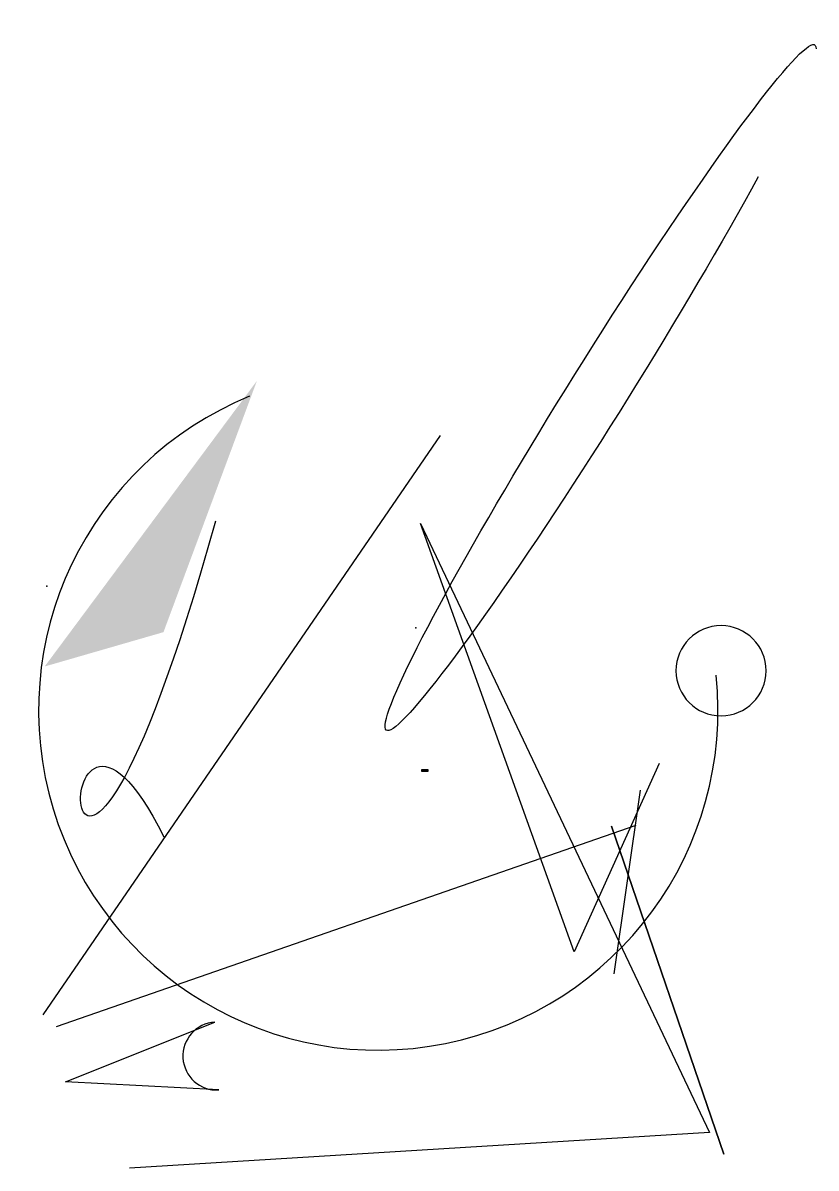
# Model space of a CAD drawing. Extents: x -301 to 297, y -299 to 564.
import ezdxf

# ---------------------------------------------------------------- set-up
doc = ezdxf.new("R2010")
doc.units = 0

# ---------------------------------------------------------------- blocks, each defined once
blk = doc.blocks.new('B0')
at = {"elevation": -33.75}
blk.add_lwpolyline([(59.11, -35.13), (-53.47, 9.84, -1), (-56.36, -41.32)], format="xyb", close=True, dxfattribs=at)

msp = doc.modelspace()

# ---------------------------------------------------------------- linework, layer by layer
at = {"elevation": 175.33}
msp.add_lwpolyline([(-129.72, 282.57, 1.999137), (221.98, 72.21, 1)], format="xyb", dxfattribs=at)
at = {"extrusion": (1, 0, 0)}
msp.add_ellipse((134.9, 289.12, 30.2), major_axis=(162.46, 255.44, 178.22), ratio=0.202452, start_param=0.751348, end_param=6.283185, dxfattribs=at)
msp.add_point((-282.48, 139.44, 100.16))
at = {"extrusion": (-0.534046, -0.676003, -0.694073)}
msp.add_solid([(-279.83, -245.21), (-271.87, 182.25), (-217.64, 61.36)], dxfattribs=at)
for points in [[(0, 0), (1, 0), (1, 1)], [(0, 0), (1, 1), (0, 1)], [(1, 0), (2, 0), (2, 1)], [(1, 0), (2, 1), (1, 1)], [(2, 0), (3, 0), (3, 1)], [(2, 0), (3, 1), (2, 1)], [(3, 0), (4, 0), (4, 1)], [(3, 0), (4, 1), (3, 1)], [(4, 0), (5, 0), (5, 1)], [(4, 0), (5, 1), (4, 1)]]:
    msp.add_3dface(points)
at = {"layer": 'A', "extrusion": (0, 0, -1)}
msp.add_circle((-225.72, 75.62, 282.88), 34, dxfattribs=at)
at = {"layer": 'B'}
msp.add_arc((-10.17, 197.19, 13.76), 290.44, 388.94698, 388.94698, dxfattribs=at)
msp.add_open_spline([(-155.36, 188.4, -54.04), (-280.01, -255.13, -152.47), (-286.87, 134.47, -241.35), (-194.31, -49.58, -50.52)], degree=3, dxfattribs=at)
at = {"layer": 'cañería'}
msp.add_line((145.2, -152.92, -5.78), (164.88, -14.35, 211.34), dxfattribs=at)
msp.add_polyline3d([(178.96, 5.68, 218.74), (114.87, -136.44, 137.75), (-0.86, 186.69, 78.18), (216.97, -272.69, 129.45), (-220.34, -299.41, 32.36)], dxfattribs=at)
msp.add_point((-4.3, 107.89, 91.79), dxfattribs=at)
at = {"layer": 'MUROS'}
for p, q in [((13.98, 252.93, 65.27), (-285.57, -183.91, -276.17)), ((161.55, -40.97, 208.27), (-275.48, -193.01, 83.94))]:
    msp.add_line(p, q, dxfattribs=at)
msp.add_polyline3d([(227.71, -288.86, -178.79), (143.09, -41.56, 86.3)], close=True, dxfattribs=at)

# ---------------------------------------------------------------- block references
at = {"extrusion": (0, 0, -1)}
msp.add_blockref('B0', (209.3, -199.18, -212.78), dxfattribs=at)

doc.saveas('drawing.dxf')
